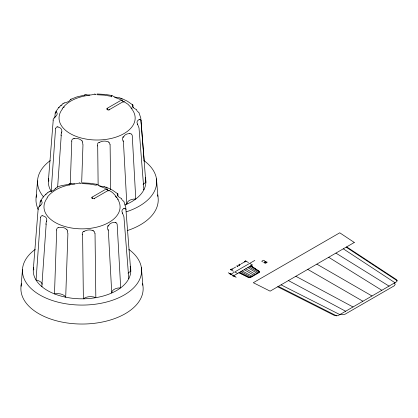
<?xml version="1.0" encoding="UTF-8"?>
<svg xmlns="http://www.w3.org/2000/svg" width="418" height="418" viewBox="0 0 418 418"><rect width="100%" height="100%" fill="white"/><g stroke="black" fill="none" stroke-linecap="round" stroke-linejoin="round"><path stroke-width="0.63" d="M67.909 233.291L65.704 297.203A8.626 4.979 0 0 0 55.045 293.776L54.481 293.88L56.712 229.999M81.677 182.394L82.983 144.45M70.261 184.16L71.791 141.153M46.184 223.917L41.81 286.596A8.626 4.979 0 0 0 42.046 286.168M57.642 186.982L61.258 135.077M40.478 217.454L36.073 280.097L36.679 280.206A8.626 4.979 0 0 1 42.27 284.256M51.607 191.334L51.153 191.251L55.557 128.613M55.777 188.764L55.803 188.419M39.71 206.873L40.112 201.8M54.789 118.033L55.192 112.954M38.148 208.963L33.278 269.908A8.626 4.979 0 0 0 33.905 269.641M53.227 120.123L48.357 181.067A8.626 4.979 0 0 0 48.979 180.801M46.832 220.26L46.534 218.415A8.626 4.979 0 0 0 45.013 216.686L42.882 215.782A4.347 3.6 -86.6 0 0 42.422 215.766L42.192 215.782M61.911 131.414L61.613 129.57A8.626 4.979 0 0 0 60.093 127.845L57.961 126.936M70.872 99.703L70.908 99.176M237.387 266.12L237.199 266.397L237.67 266.48L238.046 266.094M21.057 286.225L22.473 269.678M36.136 197.38L37.547 180.837M240.648 264.594L239.681 264.239M117.218 193.915L117.515 195.358A8.626 4.979 0 0 0 119.041 197.087L121.168 198.388M132.297 105.07L132.595 106.517A8.626 4.979 0 0 0 134.115 108.241L136.247 109.547M123.524 137.052L124.689 135.338A8.626 4.979 0 0 1 127.062 133.969L129.679 133.499M108.445 225.892L109.61 224.179A8.626 4.979 0 0 1 111.982 222.81L114.6 222.339A4.347 4.091 -71.3 0 1 115.117 222.413L115.373 222.475M55.338 112.327L58.666 107.661L61.446 104.986L60.866 105.545M40.259 201.173L43.587 196.507L46.367 193.827L45.787 194.386M70.767 99.306L76.886 96.908L84.938 95.017M70.741 99.348L69.519 100.748A8.626 4.979 0 0 1 67.146 102.117L64.529 102.99M62.167 108.664C68.594 100.033 79.577 96.422 89.86 95.158M47.088 197.505C53.52 188.879 64.497 185.268 74.78 183.998M83.678 231.797L83.861 231.603A4.347 3.877 -88.6 0 1 84.232 231.232M55.223 116.956L56.655 115.326A8.626 4.979 0 0 0 57.182 113.414L56.582 111.993M40.144 205.802L41.581 204.167A8.626 4.979 0 0 0 42.103 202.255L41.502 200.839M58.666 107.661L59.283 107.071M63.541 107.651L64.309 106.909M232.471 269.197L230.924 269.782L231.943 268.889M244.906 262.013L245.93 261.119L244.384 261.71M99.332 142.423L101.814 141.394A8.626 4.979 0 0 1 105.127 141.091L107.928 141.639A4.347 4.196 61.5 0 1 108.398 141.921L108.643 142.052M84.253 231.269L86.735 230.24A8.626 4.979 0 0 1 90.048 229.937L92.848 230.48M122.866 101.84L109.453 109.584A1.583 0.914 0 0 1 107.217 109.584A1.583 0.914 0 0 1 107.217 108.288L120.598 100.566M107.792 190.681L94.379 198.425A1.583 0.914 0 0 1 92.138 198.425A1.583 0.914 0 0 1 92.138 197.134L105.519 189.406M238.803 264.746L238.615 265.226L239.086 265.493L239.77 265.101L238.777 265.315M239.509 264.338L239.859 264.139M230.924 269.782L235.695 267.029M241.144 263.883L245.93 261.119M230.193 274.621L234.075 272.379M250.283 263.026L254.823 260.404M231.154 274.892L232.089 274.354L230.935 274.412L231.64 274.819M232.91 276.188L237.257 273.68M263.654 262.535L265.754 261.323L264.824 261.323M73.505 138.839L73.761 138.729A4.347 4.321 38.1 0 1 74.284 138.551M58.426 227.679L58.682 227.57A4.347 4.321 38.1 0 1 59.21 227.392L62.063 227.376A8.626 4.979 0 0 1 65.051 228.254L66.964 229.686M123.911 208.373L122.474 209.606A8.626 4.979 0 0 0 121.946 211.518L122.547 213.337M49.449 191.831L52.072 190.963A8.626 4.979 0 0 0 54.444 189.589C57.836 184.913 65.333 185.582 69.858 183.863M74.289 138.562L77.137 138.536A8.626 4.979 0 0 1 80.125 139.413L82.043 140.845M94.876 94.06L92.394 94.693A8.626 4.979 0 0 1 89.081 94.996L86.28 94.849M79.796 182.906L77.32 183.533A8.626 4.979 0 0 1 74.007 183.836L71.201 183.69M96.417 184.275L96.459 184.27A3.422 0.935 57.6 0 1 96.636 184.186A4.347 0.846 44.8 0 1 96.887 184.244M238.981 272.703L249.259 277.74L259.667 271.799L250.967 265.78M57.271 126.936L57.501 126.92A4.347 3.6 -86.6 0 1 57.961 126.931M123.775 101.527L127.976 104.27L132.041 108.664M108.696 190.368C112.808 191.7 115.859 196.084 118.21 199.522M139.523 119.417L139.34 119.438A4.347 2.863 83 0 0 138.99 119.553L137.553 120.76A8.626 4.979 0 0 0 137.026 122.673L137.626 124.491M237.419 265.733L236.734 265.942L237.215 266.219M121.57 100.252L122.249 100.414A1.86 0.852 45.3 0 1 122.427 100.477M106.491 189.098L107.175 189.255M97.101 93.982L105.472 94.458L111.491 95.435A3.422 0.935 57.6 0 1 111.716 95.346M97.101 94.745L104.348 95.158L111.313 96.375M82.027 182.823L90.392 183.298L96.459 184.27M82.027 183.586L89.269 183.998L96.234 185.216M119.919 97.922L117.071 97.551A8.626 4.979 0 0 1 114.083 96.673L112.165 95.644M104.84 186.768L101.992 186.397A8.626 4.979 0 0 1 99.003 185.519L97.086 184.484M132.516 104.777L127.427 101.234L121.293 98.298M106.214 187.139L112.353 190.075L117.474 193.628A2.68 0.81 -80.4 0 1 118.033 194.297M140.072 119.496L139.973 119.464A3.422 2.226 -79.5 0 0 139.523 119.443M124.992 208.336L124.893 208.305A3.422 2.226 -79.5 0 0 124.444 208.284L124.261 208.279A4.347 2.863 83 0 0 123.916 208.394M114.605 97.274L120.656 99.609M99.526 186.12L105.582 188.45M41.173 200.645L41.288 200.692A4.347 1.991 -70.6 0 1 41.518 200.797M229.273 273.654L230.835 274.25L229.801 273.351M234.587 276.721L233.552 275.817L235.115 276.418M340.508 314.216L342.274 314.749L345.049 314.216L394.326 285.766L395.25 284.162L394.326 283.143M249.886 277.463L250.675 277.463L259.228 272.526L259.228 272.071M281.053 284.846L339.834 314.602M278.362 286.398L336.553 315.82M277.693 286.785L334.285 315.381L336.892 315.82L338.575 315.334L396.849 281.591L397.1 280.473L396.342 279.553L346.731 246.928M239.566 272.364L249.771 277.531M239.096 272.635L249.201 277.74M295.855 276.298L353.038 306.984M288.457 280.572L345.639 311.253M242.137 270.88L252.064 276.209M240.852 271.622L250.779 276.951M116.099 222.789L115.974 222.716A3.422 3.125 -36.9 0 0 115.363 222.501M316.875 264.16L371.957 295.96M307.794 269.406L362.876 301.206M264.604 260.654L263.988 260.336A0.726 0.418 0 0 0 263.319 260.336L261.945 261.13A0.726 0.418 0 0 0 261.945 261.516L262.499 261.872M245.288 260.748L248.47 262.588M245.784 268.774L255.346 274.292M244.206 269.683L253.768 275.206M230.281 269.411L233.39 271.209M228.238 272.75L230.835 274.25M233.552 275.817L236.149 277.322M335.967 253.141L389.111 286.152M328.736 257.316L381.88 290.332M249.097 266.862L258.324 272.593M247.843 267.583L257.07 273.315M346.224 247.216L397.1 280.666M343.366 248.867L395 282.756M250.878 265.832L259.714 271.637M250.382 266.12L259.348 272.003M93.564 230.893L93.334 230.741A4.347 4.196 61.5 0 0 92.838 230.506M143.499 189.506L143.876 189.798L139.016 127.965L137.841 124.904M128.42 278.346L128.796 278.644L123.937 216.811L122.761 213.75M138.813 112.223L140.772 117.98L144.189 160.899M123.733 201.063L125.698 206.821L130.771 271.434A8.626 4.979 0 0 0 128.023 273.173M156.457 178.841L157.926 196.376M141.378 267.682L142.846 285.217M140.981 120.802L145.851 182.593A8.626 4.979 0 0 0 143.097 184.328M132.945 105.848L133.086 107.724M117.871 194.689L117.96 195.943M123.373 140.756L126.826 204.151L126.826 203.78A8.626 4.979 0 0 1 135.766 198.989L132.255 135.625A2.68 2.252 3.3 0 0 131.127 134.006M108.293 229.597L111.747 292.992L111.747 292.626A8.626 4.979 0 0 1 120.687 287.83L117.176 224.471A2.68 2.252 3.3 0 0 116.047 222.851M110.101 144.659L110.671 189.782M95.027 233.5L95.832 297.673A8.626 4.979 0 0 0 83.72 298.52L83.37 298.797L82.612 234.639M97.692 145.793L98.141 185.289M157.607 194.877A61.127 35.29 0 0 1 127.485 230.522M38.216 209.355A61.127 35.29 0 0 1 36.601 194.877M143.938 160.575A59.581 34.396 0 0 1 126.278 211.832M43.639 197.014A59.581 34.396 0 0 1 50.27 160.575M130.928 107.975A38.054 21.971 0 0 1 98.011 140.009A38.054 21.971 0 0 1 62.486 108.915M145.271 177.425A48.765 28.152 0 0 1 124.752 205.019M51.153 191.251A48.765 28.152 0 0 1 48.655 178.632M131.043 133.891A3.422 3.125 -36.9 0 0 130.442 133.661L130.197 133.567A4.347 4.091 -71.3 0 0 129.679 133.504M123.331 137.402A4.347 2.435 74.4 0 1 123.456 136.968M123.169 141.368A2.863 1.207 83 0 1 123.101 136.733M109.182 142.705A2.68 1.797 55.6 0 1 109.981 144.618M108.607 142.104A3.422 3.03 49.1 0 1 109.119 142.548M98.909 142.726A4.347 3.877 -88.6 0 1 99.312 142.392M97.394 145.934A2.863 2.32 -73.8 0 1 98.554 142.538M82.586 142.376A2.68 0.679 82.6 0 1 82.78 144.168M82.351 141.556A3.422 1.97 84 0 1 82.571 142.136M82.001 140.903A4.347 3.13 -86 0 1 82.252 141.3M71.671 141.159A2.863 2.754 -2.4 0 1 73.396 138.588M61.028 135.547A2.68 0.669 -76.2 0 1 61.571 132.6M61.582 132.501A3.422 0.361 -75.6 0 1 61.477 132.971M61.77 131.576A4.347 1.311 -68.8 0 1 61.702 131.999M55.667 128.655A2.863 2.351 72.5 0 1 57.229 126.79M53.07 120.185A2.68 1.74 -47.6 0 1 54.047 118.054M54.152 117.902A3.422 1.191 -52.7 0 1 54.664 117.333M55.061 116.925A4.347 0.575 -48.9 0 1 55.484 116.512M56.373 111.841A4.347 1.991 -70.6 0 1 56.597 111.956M55.427 113.262A2.863 1.259 -83.7 0 1 56.258 111.888M61.937 105.106A2.68 2.116 2.9 0 1 62.966 103.627M63.055 103.533A3.422 2.085 -17.9 0 1 63.688 103.199M63.944 103.079A4.347 1.808 -20.6 0 1 64.503 102.865M84.342 95.555A2.68 1.656 51.2 0 1 84.911 94.98M84.969 94.912A3.422 1.991 25.6 0 1 85.491 94.781M85.68 94.745A4.347 1.912 14.8 0 1 86.181 94.729M94.745 94.212A4.347 1.338 -28.4 0 1 95.132 94.128M95.205 94.64A2.863 1.217 -38.5 0 1 96.171 94.426M111.46 96.856A2.68 0.538 78.4 0 1 111.517 95.534M111.731 95.32A4.347 0.846 44.8 0 1 111.967 95.403M119.856 98.031A4.347 1.782 4.1 0 1 120.358 98.126M120.452 98.596A2.863 1.651 -0.8 0 1 122.14 99.338M133.112 105.456A2.68 0.81 -80.4 0 0 132.548 104.84A3.422 0.679 79.3 0 0 132.438 105.007M132.391 105.237A4.347 0.977 65.8 0 1 132.417 105.017M136.284 109.715A4.347 1.066 35.2 0 1 136.696 109.976M136.686 110.582A2.863 1.249 37.2 0 1 138.306 112.233M140.051 119.532A2.68 1.876 -51.9 0 1 141.112 120.734M137.491 124.512A4.347 0.549 57.7 0 1 137.271 124.057M108.236 110.164A1.583 0.914 60 0 1 107.217 108.288M109.453 109.584A1.583 0.914 60 0 1 109.375 110.012M121.074 100.592A3.067 1.923 -66.3 0 1 121.554 100.398M124.156 101.527A1.416 0.502 40.9 0 1 123.237 101.637A1.416 0.502 40.9 0 1 121.946 100.205M123.106 102.091A3.067 1.134 -38.8 0 1 123.535 101.924M142.528 283.717A61.127 35.29 0 0 1 82.027 324.034A61.127 35.29 0 0 1 21.522 283.717M128.859 249.415A59.581 34.396 0 0 1 122.453 295.949A59.581 34.396 0 0 1 41.601 295.949A59.581 34.396 0 0 1 35.19 249.415M117.683 199.208A38.054 21.971 0 0 1 80.669 228.845A38.054 21.971 0 0 1 47.412 197.761M115.425 196.356A38.054 21.971 0 0 1 116.643 197.761M130.191 266.266A48.765 28.152 0 0 1 83.083 298.818A48.765 28.152 0 0 1 33.576 267.478M108.252 226.248A4.347 2.435 74.4 0 1 108.377 225.809M108.09 230.213A2.863 1.207 83 0 1 108.022 225.579M94.102 231.551A2.68 1.797 55.6 0 1 94.902 233.463M93.527 230.945A3.422 3.03 49.1 0 1 94.04 231.389M82.32 234.775A2.863 2.32 -73.8 0 1 83.48 231.384M67.507 231.222A2.68 0.679 82.6 0 1 67.7 233.014M67.272 230.402A3.422 1.97 84 0 1 67.497 230.976M66.922 229.743A4.347 3.13 -86 0 1 67.178 230.146M56.592 229.999A2.863 2.754 -2.4 0 1 58.316 227.429M45.949 224.393A2.68 0.669 -76.2 0 1 46.492 221.441M46.502 221.347A3.422 0.361 -75.6 0 1 46.403 221.812M46.691 220.422A4.347 1.311 -68.8 0 1 46.623 220.845M40.588 217.496A2.863 2.351 72.5 0 1 42.15 215.636M37.991 209.031A2.68 1.74 -47.6 0 1 38.968 206.9M39.078 206.743A3.422 1.191 -52.7 0 1 39.585 206.173M39.982 205.771A4.347 0.575 -48.9 0 1 40.405 205.358M40.347 202.108A2.863 1.259 -83.7 0 1 41.178 200.729M46.889 193.764A2.68 2.116 2.9 0 1 47.887 192.468M47.981 192.379A3.422 2.085 -17.9 0 1 48.613 192.04M48.864 191.919A4.347 1.808 -20.6 0 1 49.423 191.71M69.148 185.158A2.68 1.656 51.2 0 1 69.837 183.821M69.89 183.753A3.422 1.991 25.6 0 1 70.417 183.622M70.6 183.591A4.347 1.912 14.8 0 1 71.102 183.57M79.666 183.058A4.347 1.338 -28.4 0 1 80.052 182.974M80.125 183.486A2.863 1.217 -38.5 0 1 81.353 183.298M96.349 184.939A2.68 0.538 78.4 0 1 96.443 184.38M104.777 186.872A4.347 1.782 4.1 0 1 105.279 186.966M105.373 187.442A2.863 1.651 -0.8 0 1 107.18 188.304M117.448 193.659A3.422 0.679 79.3 0 0 117.359 193.847A4.347 0.977 65.8 0 0 117.317 194.077M121.21 198.555A4.347 1.066 35.2 0 1 121.622 198.816M121.607 199.423A2.863 1.249 37.2 0 1 123.226 201.074M124.972 208.378A2.68 1.876 -51.9 0 1 126.032 209.575M122.417 213.358A4.347 0.549 57.7 0 1 122.197 212.903M92.848 198.743A1.583 0.914 60 0 1 92.138 197.134M94.379 198.425A1.583 0.914 60 0 1 94.301 198.858M105.994 189.432A3.067 1.923 -66.3 0 1 106.475 189.244M107.165 189.229A1.86 0.852 45.3 0 1 107.353 189.317M109.077 190.373A1.416 0.502 40.9 0 1 108.163 190.483A1.416 0.502 40.9 0 1 106.872 189.046M108.027 190.937A3.067 1.134 -38.8 0 1 108.455 190.765M264.704 262.77L264.824 263.209L265.597 263.288A2.701 1.557 0 0 0 266.12 262.985A0.752 0.434 0 0 0 266.12 262.629L265.843 262.467A0.752 0.434 0 0 0 265.231 262.467A1.374 0.794 0 0 0 264.704 262.77M265.874 262.096L266.12 262.629L267.055 262.441A0.752 0.434 0 0 0 267.055 262.091L266.778 261.929A0.752 0.434 0 0 0 266.167 261.929L265.874 262.096M252.279 265.007L237.67 273.461L234.749 271.993L249.755 263.33L252.279 265.007M354.297 242.461L270.122 291.153L253.308 282.709L339.75 232.8L354.297 242.461M233.139 275.143L232.544 275.692L233.667 275.446L233.139 275.143"/></g></svg>
